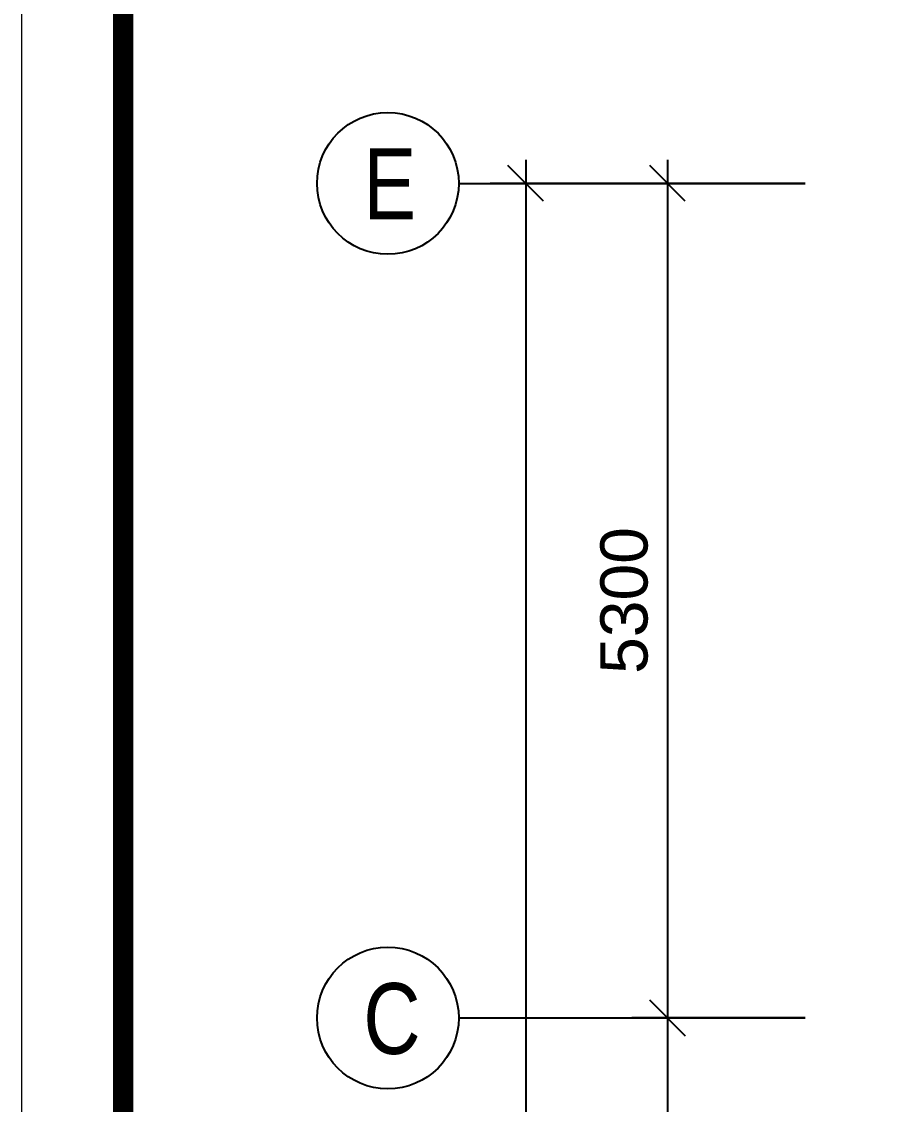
# Model space of a CAD drawing. Header units: millimetres. Extents: x 526420 to 928802, y 401925 to 509768.
# Drawn here: x 737686 to 743235, y 426931 to 433806 of the extents above; entities that cross this region are included whole.
import ezdxf

# ---------------------------------------------------------------- set-up
doc = ezdxf.new("R2010")
doc.units = ezdxf.units.MM
doc.header["$LTSCALE"] = 3000
doc.header["$MEASUREMENT"] = 0
doc.linetypes.add('CENTER', pattern=[2, 1.25, -0.25, 0.25, -0.25])
doc.layers.get('0').update_dxf_attribs({"linetype": 'CONTINUOUS'})
doc.layers.add('A', color=7, linetype='CONTINUOUS')
doc.styles.add('Arial', font='ARIAL.TTF')

msp = doc.modelspace()

# ---------------------------------------------------------------- linework, layer by layer
at = {"color": 0, "linetype": 'ByBlock'}
for p, q in [((740999.4, 432667), (740774.4, 432892)), ((741899.4, 432667), (741674.4, 432892)), ((741674.4, 427592), (741899.4, 427367)), ((741899.4, 427367), (741674.4, 427592))]:
    msp.add_line(p, q, dxfattribs=at)
at = {"color": 0, "ltscale": 0.7}
for p, q in [((740886.9, 432929.5), (740886.9, 419629.5)), ((741786.9, 432929.5), (741786.9, 427329.5)), ((742661.9, 432779.5), (740661.9, 432779.5)), ((742661.9, 432779.5), (741561.9, 432779.5)), ((741786.9, 427629.5), (741786.9, 424929.5)), ((742661.9, 427479.5), (741561.9, 427479.5)), ((742661.9, 427479.5), (741561.9, 427479.5))]:
    msp.add_line(p, q, dxfattribs=at)
at = {"color": 0, "linetype": 'CENTER'}
for p, q in [((740461.9, 432779.5), (742661.9, 432779.5)), ((740461.9, 427479.5), (742661.9, 427479.5))]:
    msp.add_line(p, q, dxfattribs=at)
at = {"color": 0, "ltscale": 5}
for centre in [(740011.9, 432779.5), (740011.9, 427479.5)]:
    msp.add_circle(centre, 450, dxfattribs=at)
at = {"layer": 'A', "linetype": 'ByBlock', "lineweight": 0}
for points in [[(793109, 442890.2), (737686, 442890.2), (737686, 403320.8), (793109, 403320.8)], [(738330.4, 403965.2), (792464.5, 403965.2), (792464.5, 442245.8), (738330.4, 442245.8)]]:
    msp.add_lwpolyline(points, close=True, dxfattribs=at)
at = {"layer": 'A', "linetype": 'ByBlock', "lineweight": 0, "const_width": 128.9}
msp.add_lwpolyline([(738330.4, 403965.2), (792464.5, 403965.2), (792464.5, 442245.8), (738330.4, 442245.8)], close=True, dxfattribs=at)

# ---------------------------------------------------------------- texts
at = {"color": 0, "style": 'Arial', "width": 0.8}
for s, p in [('E', (739856.1, 432551.1)), ('C', (739856.1, 427251.1))]:
    msp.add_text(s, height=450, dxfattribs=at).set_placement(p)
at = {"color": 0, "style": 'Arial'}
msp.add_text('5300', height=300, rotation=90, dxfattribs=at).set_placement((741660.9, 429664.6))

doc.saveas('drawing.dxf')
